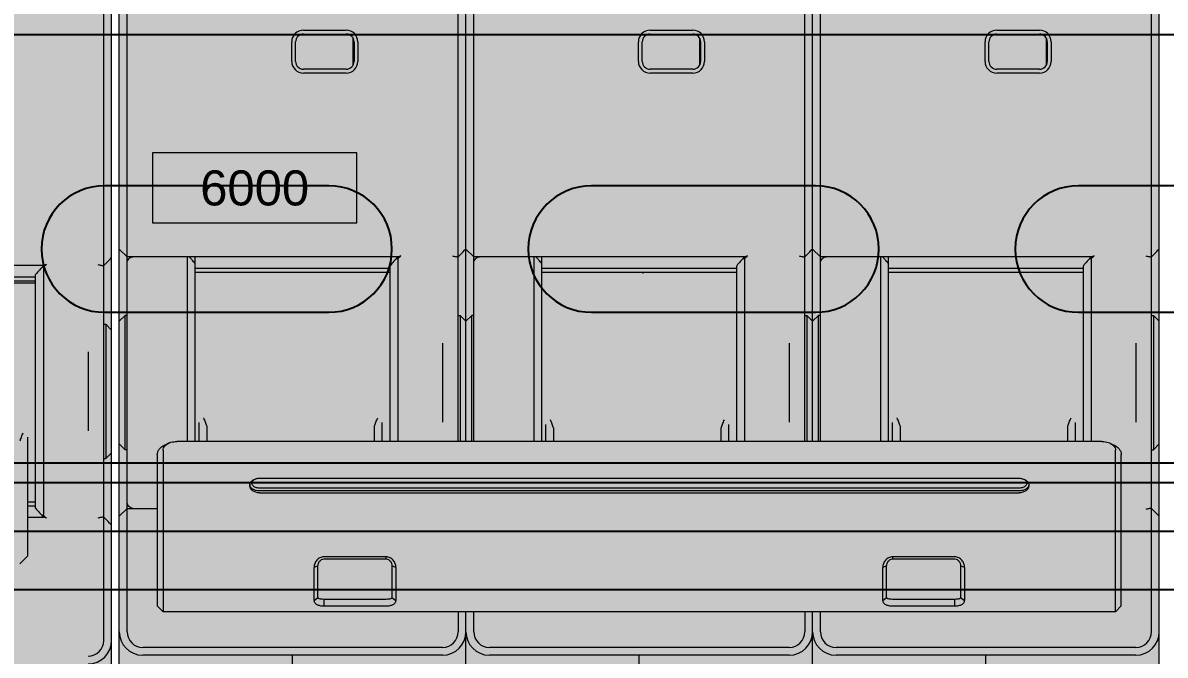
# Model space of a CAD drawing. Header units: millimetres. Extents: x -205 to 4435, y 0 to 4374.
# Drawn here: x 1547.6 to 1606.2, y 3382.4 to 3414.9 of the extents above; entities that cross this region are included whole.
import ezdxf
from ezdxf.enums import TextEntityAlignment as Align

# ---------------------------------------------------------------- set-up
doc = ezdxf.new("R2010")
doc.units = ezdxf.units.MM
for name, color, linetype, lineweight, true_color in [('BODY', 7, 'Continuous', 5, 0xf0f1eb), ('DETAILS', 7, 'Continuous', 5, 0x2f373d), ('INDICATOR', 7, 'Continuous', 5, 0x3d9868), ('LEVERS', 7, 'Continuous', 5, 0x2b7ac1), ('MARKING', 7, 'Continuous', 5, 0x2f373d), ('RECESS', 7, 'Continuous', 5, 0x6c747a)]:
    doc.layers.add(name, color=color, linetype=linetype, lineweight=lineweight, true_color=true_color)
doc.layers.add('CP_DEVICES', color=7, linetype='Continuous')
doc.layers.add('PARAMETERS', color=7, linetype='Continuous', plot=False)
doc.styles.add('BLOCK_ARIAL', font='arial.ttf')

# ---------------------------------------------------------------- blocks, each defined once
blk = doc.blocks.new('A$Ca0305565')
at = {"color": 8, "linetype": 'Continuous', "lineweight": 25}
for p, q in [((414.5, 85), (35.5, 85)), ((414.5, 63), (35.5, 63)), ((414.5, 59.5), (35.5, 59.5))]:
    blk.add_line(p, q, dxfattribs=at)
at = {"color": 7, "linetype": 'Continuous', "lineweight": 25}
for p, q in [((118.25, 77.25), (106.75, 77.25)), ((143.25, 77.25), (131.75, 77.25)), ((168.25, 77.25), (156.75, 77.25)), ((106.75, 70.75), (118.25, 70.75)), ((131.75, 70.75), (143.25, 70.75)), ((156.75, 70.75), (168.25, 70.75)), ((414.5, 62), (35.5, 62)), ((414.5, 56.5), (35.5, 56.5))]:
    blk.add_line(p, q, dxfattribs=at)
for centre, start, end in [((106.75, 74), 90, 270), ((118.25, 74), 0, 90), ((131.75, 74), 90, 270), ((143.25, 74), 0, 90), ((156.75, 74), 90, 270), ((118.25, 74), 270, 0), ((143.25, 74), 270, 0)]:
    blk.add_arc(centre, 3.25, start, end, dxfattribs=at)
blk = doc.blocks.new('*U390')
blk.add_blockref('A$Ca0305565', (-12.005, 536.234))
blk = doc.blocks.new('AV_1P_18')
at = {"layer": 'BODY', "true_color": 0xf0f1eb}
blk.add_hatch(color=7, dxfattribs=at).paths.add_polyline_path([(0.9, 2.77), (0.71, 2.83), (0.39, 3.04), (0.18, 3.36), (0.12, 3.55), (0.1, 3.75), (0.1, 15.05), (0.1, 19.85), (0.1, 25.79), (0.1, 29.5), (0.1, 35.8), (0.1, 39.51), (0.1, 62.45), (0.1, 67.25), (0.1, 78.55), (0.12, 78.75), (0.18, 78.94), (0.39, 79.26), (0.71, 79.47), (0.9, 79.53), (1.1, 79.55), (9, 79.55), (9, 80.55), (16.9, 80.55), (17.17, 80.495), (17.395, 80.345), (17.545, 80.12), (17.6, 79.85), (17.6, 79.267), (17.61, 79.26), (17.82, 78.94), (17.88, 78.75), (17.9, 78.55), (17.9, 67.25), (17.9, 62.45), (17.9, 39.525), (17.9, 39.52), (17.9, 35.8), (17.9, 29.5), (17.9, 25.78), (17.9, 25.775), (17.9, 19.85), (17.9, 15.05), (17.9, 3.75), (17.88, 3.55), (17.82, 3.36), (17.61, 3.04), (17.6, 3.033), (17.6, 2.45), (17.545, 2.18), (17.395, 1.955), (17.17, 1.805), (16.9, 1.75), (14.6, 1.75), (14.6, 0.45), (3.1, 0.45), (3.1, 1.75), (9, 1.75), (9, 2.75), (1.1, 2.75)])
at = {"layer": 'LEVERS'}
blk.add_hatch(color=256, dxfattribs=at).paths.add_polyline_path([(6.015, 23.645), (6.005, 23.645), (5.995, 23.645), (5.98, 23.645), (5.97, 23.65), (5.96, 23.65), (5.955, 23.65), (5.945, 23.655), (5.935, 23.655), (5.925, 23.66), (5.92, 23.66), (5.915, 23.665), (5.91, 23.665), (5.905, 23.67), (5.821, 23.744), (5.82, 23.745), (5.815, 23.75), (5.8, 23.78), (5.8, 23.795), (4.6, 23.795), (4.2, 24.195), (4.2, 26.19), (4, 26.19), (3.69, 26.19), (3.6, 26.19), (3.6, 39.11), (3.69, 39.11), (4, 39.11), (14.4, 39.11), (14.42, 39.11), (14.435, 39.115), (14.455, 39.12), (14.475, 39.125), (14.495, 39.13), (14.515, 39.14), (14.54, 39.15), (14.535, 39.145), (14.525, 39.14), (14.525, 39.135), (14.52, 39.135), (14.515, 39.13), (14.495, 39.115), (14.475, 39.095), (14.46, 39.08), (14.44, 39.06), (14.435, 39.05), (14.425, 39.04), (14.42, 39.03), (14.415, 39.015), (14.41, 39.01), (14.405, 39), (14.4, 38.99), (14.4, 38.98), (14.4, 26.32), (14.4, 26.31), (14.4, 26.305), (14.405, 26.3), (14.405, 26.295), (14.41, 26.29), (14.425, 26.265), (14.44, 26.24), (14.46, 26.22), (14.48, 26.2), (14.5, 26.185), (14.515, 26.165), (14.54, 26.15), (14.515, 26.16), (14.495, 26.17), (14.475, 26.175), (14.455, 26.18), (14.435, 26.185), (14.42, 26.19), (14.4, 26.19), (13.6, 26.19), (13.6, 24.195), (13.2, 23.795), (12, 23.795), (12, 23.78), (11.985, 23.75), (11.98, 23.745), (11.979, 23.744), (11.895, 23.67), (11.89, 23.665), (11.885, 23.665), (11.88, 23.66), (11.87, 23.66), (11.865, 23.655), (11.855, 23.655), (11.845, 23.65), (11.84, 23.65), (11.83, 23.65), (11.82, 23.645), (11.805, 23.645), (11.795, 23.645), (11.785, 23.645), (11.775, 23.645), (11.76, 23.645), (11.75, 23.645), (6.05, 23.645), (6.04, 23.645), (6.025, 23.645)])
at = {"layer": 'DETAILS', "color": 250, "linetype": 'ByBlock', "lineweight": 5, "true_color": 0x2f373d}
for p, q in [((17.9, 3.75), (17.9, 78.55)), ((17.5, 19.85), (17.5, 62.45)), ((14.4, 39.11), (0.5, 39.11)), ((14.4, 38.982), (14.4, 26.318)), ((17.5, 39.11), (17.474, 39.11)), ((17.5, 39.11), (17.5, 39.11)), ((4, 38.531), (14, 38.531)), ((4, 38.33), (14, 38.33)), ((9.2, 38.232), (14, 38.232)), ((14, 26.646), (14, 38.654)), ((17.5, 36.1), (17.6, 36.1)), ((17.6, 36.1), (17.6, 29.2)), ((17.9, 35.8), (17.6, 36.1)), ((16.7, 34.679), (16.7, 30.621)), ((13.6, 24.197), (13.6, 30.294)), ((17.9, 29.5), (17.6, 29.2)), ((17.5, 29.2), (17.6, 29.2)), ((13.6, 26.97), (14, 26.97)), ((13.6, 26.77), (14, 26.77)), ((13.6, 26.19), (14.4, 26.19)), ((17.477, 26.19), (17.5, 26.19)), ((13.6, 24.197), (13.2, 23.797))]:
    blk.add_line(p, q, dxfattribs=at)
for centre, radius, start, end in [((68.883, -9.129), 72.769, 138.47872, 138.95623), ((0.433, 56.182), 24.14, -45.00883, -44.6317), ((68.901, 74.425), 72.78, -138.96771, -138.49038), ((16.7, 19.85), 1.2, -90, 0), ((16.7, 19.85), 0.8, -90, 0)]:
    blk.add_arc(centre, radius, start, end, dxfattribs=at)
for points, start_tangent, end_tangent in [([(17.612, 39.223), (17.9, 39.523)], (0.702438, 0.711745), (0.675361, 0.737487)), ([(14.56, 39.161), (14.473, 39.124), (14.4, 39.11)], (-0.892886, -0.450283), (-1, 0)), ([(14.4, 38.982), (14.413, 39.017), (14.442, 39.058), (14.514, 39.13)], (-0.000001, 1), (0.779463, 0.626449)), ([(14.514, 39.13), (14.526, 39.139), (14.56, 39.161)], (0.779463, 0.626449), (0.892886, 0.450283)), ([(17.2, 39.161), (17.361, 39.128), (17.428, 39.116), (17.477, 39.11)], (0.977632, -0.210321), (0.999991, -0.004183)), ([(13.205, 30.104), (13.233, 30.197), (13.272, 30.303), (13.366, 30.52)], (0.25566, 0.966767), (0.431341, 0.902189)), ([(14.409, 26.289), (14.405, 26.297), (14.4, 26.318)], (-0.455409, 0.890282), (0.000026, 1)), ([(14.56, 26.139), (14.473, 26.176), (14.4, 26.19)], (-0.892879, 0.450296), (-1, 0)), ([(14.56, 26.139), (14.479, 26.201), (14.409, 26.289)], (-0.892879, 0.450296), (-0.455409, 0.890282)), ([(17.411, 26.181), (17.364, 26.172), (17.2, 26.139)], (-0.983358, -0.181676), (-0.977629, -0.210335)), ([(17.477, 26.19), (17.464, 26.189), (17.411, 26.181)], (-0.999996, 0.002845), (-0.983358, -0.181676)), ([(17.9, 25.777), (17.801, 25.883), (17.5, 26.19)], (-0.67535, 0.737498), (-0.707107, 0.707107))]:
    blk.add_spline(points, degree=3, dxfattribs=dict(at, start_tangent=start_tangent, end_tangent=end_tangent))
at = {"layer": 'MARKING', "color": 250, "true_color": 0x2f373d, "style": 'BLOCK_ARIAL'}
for tag, p, height in [('CURVE', (2, 54.7), 3), ('IN_A', (4.5, 54.7), 3), ('UE_V', (2, 52.2), 1.4)]:
    blk.add_attdef(tag, p, '', height=height, dxfattribs=at)
blk.add_attdef('ICN_A', text='', height=1.8, dxfattribs=at).set_placement((7.25, 43.1), align=Align.MIDDLE_CENTER)
at = {"layer": 'PARAMETERS', "color": 250, "true_color": 0x2f373d, "style": 'BLOCK_ARIAL', "flags": 1}
for tag in ['WIDTH_MM', 'STANDARD', 'UIMP_KV', 'DESCRIPTION', 'POLES', 'FREQ_HZ', 'HEIGHT_MM', 'DEPTH_MM', 'ICS_KA', 'ID', 'IP']:
    blk.add_attdef(tag, (2, 20), '', height=0.4, dxfattribs=at)
blk = doc.blocks.new('AV_3P_54')
at = {"layer": 'BODY', "true_color": 0xf0f1eb}
blk.add_hatch(color=7, dxfattribs=at).paths.add_polyline_path([(14.6, 2.2), (14.6, 0), (3.1, 0), (3.1, 2.2), (1.3, 2.2), (1.03, 2.255), (0.805, 2.405), (0.655, 2.63), (0.6, 2.9), (0.6, 3.4), (0.727, 3.4), (0.59, 3.49), (0.38, 3.81), (0.32, 4), (0.3, 4.2), (0.3, 15.5), (0.3, 20.3), (0.3, 26.24), (0.3, 29.95), (0.3, 36.25), (0.3, 39.96), (0.3, 62.9), (0.32, 63.14), (0.326, 63.16), (0.3, 63.16), (0.3, 67.7), (0.3, 79), (0.32, 79.2), (0.38, 79.39), (0.59, 79.71), (0.6, 79.717), (0.6, 80.3), (0.655, 80.57), (0.805, 80.795), (1.03, 80.945), (1.3, 81), (9.2, 81), (9.2, 81), (17.1, 81), (17.37, 80.945), (17.595, 80.795), (17.745, 80.57), (17.8, 80.3), (17.8, 79.717), (17.81, 79.71), (17.948, 79.5), (17.948, 79.5), (18.02, 79.39), (18.08, 79.2), (18.1, 79), (18.12, 79.2), (18.18, 79.39), (18.39, 79.71), (18.4, 79.717), (18.4, 80.3), (18.455, 80.57), (18.605, 80.795), (18.83, 80.945), (19.1, 81), (27, 81), (27, 81), (34.9, 81), (35.17, 80.945), (35.395, 80.795), (35.545, 80.57), (35.6, 80.3), (35.6, 79.717), (35.61, 79.71), (35.748, 79.5), (35.748, 79.5), (35.82, 79.39), (35.88, 79.2), (35.9, 79), (35.92, 79.2), (35.98, 79.39), (36.052, 79.5), (36.19, 79.71), (36.2, 79.717), (36.2, 80.3), (36.255, 80.57), (36.405, 80.795), (36.63, 80.945), (36.9, 81), (44.8, 81), (52.7, 81), (52.97, 80.945), (53.195, 80.795), (53.345, 80.57), (53.4, 80.3), (53.4, 79.717), (53.41, 79.71), (53.548, 79.5), (53.62, 79.39), (53.68, 79.2), (53.7, 79), (53.7, 67.7), (53.7, 62.9), (53.7, 39.975), (53.7, 39.97), (53.7, 36.25), (53.7, 29.95), (53.7, 26.23), (53.7, 26.225), (53.7, 20.3), (53.7, 15.5), (53.7, 4.2), (53.68, 4), (53.62, 3.81), (53.41, 3.49), (53.4, 3.483), (53.4, 2.9), (53.345, 2.63), (53.195, 2.405), (52.97, 2.255), (52.7, 2.2), (50.9, 2.2), (50.2, 2.2), (50.2, 0), (38.7, 0), (38.7, 2.2), (36.9, 2.2), (36.63, 2.255), (36.405, 2.405), (36.255, 2.63), (36.2, 2.9), (36.2, 3.4), (36.327, 3.4), (36.19, 3.49), (35.98, 3.81), (35.92, 4), (35.9, 4.2), (35.88, 4), (35.82, 3.81), (35.61, 3.49), (35.6, 3.483), (35.6, 2.9), (35.545, 2.63), (35.395, 2.405), (35.17, 2.255), (34.9, 2.2), (27, 2.2), (27, 2.2), (19.1, 2.2), (18.83, 2.255), (18.605, 2.405), (18.455, 2.63), (18.4, 2.9), (18.4, 3.4), (18.527, 3.4), (18.39, 3.49), (18.18, 3.81), (18.12, 4), (18.1, 4.2), (18.08, 4), (18.02, 3.81), (17.81, 3.49), (17.8, 3.483), (17.8, 2.9), (17.745, 2.63), (17.595, 2.405), (17.37, 2.255), (17.1, 2.2), (15.3, 2.2)])
at = {"layer": 'INDICATOR', "true_color": 0x3d9868}
for points in [[(9.325, 49.175), (9.195, 49.365), (9.15, 49.6), (9.15, 50.6), (9.195, 50.835), (9.325, 51.025), (9.515, 51.155), (9.75, 51.2), (11.95, 51.2), (12.185, 51.155), (12.375, 51.025), (12.505, 50.835), (12.55, 50.6), (12.55, 49.6), (12.505, 49.365), (12.375, 49.175), (12.185, 49.045), (11.95, 49), (9.75, 49), (9.515, 49.045)], [(30.175, 49.175), (29.985, 49.045), (29.75, 49), (27.55, 49), (27.315, 49.045), (27.125, 49.175), (26.995, 49.365), (26.95, 49.6), (26.95, 50.6), (26.995, 50.835), (27.125, 51.025), (27.315, 51.155), (27.55, 51.2), (29.75, 51.2), (29.985, 51.155), (30.175, 51.025), (30.305, 50.835), (30.35, 50.6), (30.35, 49.6), (30.305, 49.365)], [(47.975, 49.175), (47.785, 49.045), (47.55, 49), (45.35, 49), (45.115, 49.045), (44.925, 49.175), (44.795, 49.365), (44.75, 49.6), (44.75, 50.6), (44.795, 50.835), (44.925, 51.025), (45.115, 51.155), (45.35, 51.2), (47.55, 51.2), (47.785, 51.155), (47.975, 51.025), (48.105, 50.835), (48.15, 50.6), (48.15, 49.6), (48.105, 49.365)]]:
    blk.add_hatch(color=105, dxfattribs=at).paths.add_polyline_path(points)
at = {"layer": 'LEVERS'}
blk.add_hatch(color=256, dxfattribs=at).paths.add_polyline_path([(2.25, 29.435), (2.26, 29.475), (2.265, 29.515), (2.28, 29.55), (2.3, 29.59), (2.32, 29.63), (2.34, 29.665), (2.37, 29.7), (2.4, 29.735), (2.435, 29.765), (2.47, 29.8), (2.51, 29.825), (2.555, 29.855), (2.6, 29.885), (2.65, 29.905), (2.695, 29.93), (2.811, 29.978), (2.815, 29.98), (2.865, 30), (2.885, 30.01), (2.905, 30.015), (2.93, 30.025), (2.95, 30.03), (3.025, 30.05), (3.1, 30.065), (3.175, 30.07), (3.25, 30.075), (3.8, 30.075), (4.2, 30.075), (4.4, 30.075), (4.8, 30.075), (13.4, 30.075), (13.8, 30.075), (14.2, 30.075), (14.6, 30.075), (17.7, 30.075), (17.8, 30.075), (18.1, 30.075), (18.4, 30.075), (18.5, 30.075), (21.6, 30.075), (22, 30.075), (22.2, 30.075), (22.6, 30.075), (31.2, 30.075), (31.6, 30.075), (32, 30.075), (32.4, 30.075), (35.5, 30.075), (35.6, 30.075), (35.9, 30.075), (36.2, 30.075), (36.3, 30.075), (39.4, 30.075), (39.8, 30.075), (40, 30.075), (40.4, 30.075), (49, 30.075), (49.4, 30.075), (49.8, 30.075), (50.2, 30.075), (50.75, 30.075), (50.775, 30.075), (50.8, 30.075), (50.825, 30.07), (50.85, 30.07), (50.925, 30.06), (50.995, 30.045), (51.07, 30.025), (51.135, 30), (51.155, 29.995), (51.168, 29.987), (51.305, 29.93), (51.35, 29.905), (51.4, 29.885), (51.445, 29.855), (51.49, 29.825), (51.53, 29.8), (51.565, 29.765), (51.6, 29.735), (51.63, 29.7), (51.66, 29.665), (51.68, 29.63), (51.7, 29.59), (51.72, 29.55), (51.735, 29.515), (51.74, 29.475), (51.75, 29.435), (51.75, 29.395), (51.75, 21.625), (51.45, 21.325), (36.3, 21.325), (35.9, 21.325), (35.5, 21.325), (18.5, 21.325), (18.1, 21.325), (17.7, 21.325), (2.55, 21.325), (2.25, 21.625), (2.25, 26.64), (2.25, 29.395)])
at = {"layer": 'RECESS', "true_color": 0x6c747a}
for points in [[(21.6, 39.56), (21.69, 39.56), (22, 39.56), (32.4, 39.56), (32.42, 39.56), (32.435, 39.565), (32.455, 39.57), (32.475, 39.575), (32.495, 39.58), (32.515, 39.59), (32.54, 39.6), (32.535, 39.595), (32.525, 39.59), (32.525, 39.585), (32.52, 39.585), (32.515, 39.58), (32.495, 39.565), (32.475, 39.545), (32.46, 39.53), (32.44, 39.51), (32.435, 39.5), (32.425, 39.49), (32.42, 39.48), (32.415, 39.465), (32.41, 39.46), (32.405, 39.45), (32.4, 39.44), (32.4, 39.43), (32.4, 30.075), (32, 30.075), (31.6, 30.075), (31.2, 30.075), (22.6, 30.075), (22.2, 30.075), (22, 30.075), (21.6, 30.075), (18.5, 30.075), (18.4, 30.075), (18.1, 30.075), (17.8, 30.075), (17.7, 30.075), (17.7, 36.55), (17.7, 39.56), (17.73, 39.59), (17.755, 39.615), (17.785, 39.645), (17.81, 39.675), (17.885, 39.745), (17.955, 39.82), (18.03, 39.895), (18.1, 39.975), (18.1, 39.96), (18.5, 39.56), (18.77, 39.56), (18.8, 39.56)], [(39.4, 39.56), (39.49, 39.56), (39.8, 39.56), (50.2, 39.56), (50.22, 39.56), (50.235, 39.565), (50.255, 39.57), (50.275, 39.575), (50.295, 39.58), (50.315, 39.59), (50.34, 39.6), (50.335, 39.595), (50.325, 39.59), (50.325, 39.585), (50.32, 39.585), (50.315, 39.58), (50.295, 39.565), (50.275, 39.545), (50.26, 39.53), (50.24, 39.51), (50.235, 39.5), (50.225, 39.49), (50.22, 39.48), (50.215, 39.465), (50.21, 39.46), (50.205, 39.45), (50.2, 39.44), (50.2, 39.43), (50.2, 30.075), (49.8, 30.075), (49.4, 30.075), (49, 30.075), (40.4, 30.075), (40, 30.075), (39.8, 30.075), (39.4, 30.075), (36.3, 30.075), (36.2, 30.075), (35.9, 30.075), (35.6, 30.075), (35.5, 30.075), (35.5, 36.55), (35.5, 39.56), (35.53, 39.59), (35.555, 39.615), (35.585, 39.645), (35.61, 39.675), (35.685, 39.745), (35.755, 39.82), (35.83, 39.895), (35.9, 39.975), (35.9, 39.96), (36.3, 39.56), (36.57, 39.56), (36.6, 39.56)], [(4.2, 30.075), (3.8, 30.075), (3.8, 39.56), (3.89, 39.56), (4.2, 39.56), (14.6, 39.56), (14.62, 39.56), (14.635, 39.565), (14.655, 39.57), (14.675, 39.575), (14.695, 39.58), (14.715, 39.59), (14.74, 39.6), (14.735, 39.595), (14.725, 39.59), (14.725, 39.585), (14.72, 39.585), (14.715, 39.58), (14.695, 39.565), (14.675, 39.545), (14.66, 39.53), (14.64, 39.51), (14.635, 39.5), (14.625, 39.49), (14.62, 39.48), (14.615, 39.465), (14.61, 39.46), (14.605, 39.45), (14.6, 39.44), (14.6, 39.43), (14.6, 30.075), (14.2, 30.075), (13.8, 30.075), (13.4, 30.075), (4.8, 30.075), (4.4, 30.075)]]:
    blk.add_hatch(color=8, dxfattribs=at).paths.add_polyline_path(points)
at = {"layer": 'DETAILS', "color": 250, "linetype": 'ByBlock', "lineweight": 5, "true_color": 0x2f373d}
for p, q in [((53.7, 4.2), (53.7, 79)), ((0.3, 4.2), (0.3, 62.9)), ((0.7, 39.56), (0.7, 62.9)), ((17.7, 30.075), (17.7, 62.9)), ((18.1, 30.075), (18.1, 62.9)), ((18.5, 39.56), (18.5, 62.9)), ((35.5, 30.075), (35.5, 62.9)), ((35.9, 30.075), (35.9, 62.9)), ((36.3, 39.56), (36.3, 62.9)), ((53.3, 20.3), (53.3, 62.9)), ((9.75, 51.2), (11.95, 51.2)), ((27.55, 51.2), (29.75, 51.2)), ((45.35, 51.2), (47.55, 51.2)), ((9.15, 49.6), (9.15, 50.6)), ((9.35, 49.6), (9.35, 50.6)), ((9.75, 51), (11.95, 51)), ((12.3, 49.418), (12.3, 50.782)), ((12.35, 50.6), (12.35, 49.6)), ((12.55, 50.6), (12.55, 49.6)), ((26.95, 49.6), (26.95, 50.6)), ((27.15, 49.6), (27.15, 50.6)), ((27.55, 51), (29.75, 51)), ((30.1, 49.418), (30.1, 50.782)), ((30.15, 50.6), (30.15, 49.6)), ((30.35, 50.6), (30.35, 49.6)), ((44.75, 49.6), (44.75, 50.6)), ((44.95, 49.6), (44.95, 50.6)), ((45.35, 51), (47.55, 51)), ((47.9, 49.418), (47.9, 50.782)), ((47.95, 50.6), (47.95, 49.6)), ((48.15, 50.6), (48.15, 49.6)), ((11.95, 49.2), (9.75, 49.2)), ((11.95, 49), (9.75, 49)), ((29.75, 49.2), (27.55, 49.2)), ((29.75, 49), (27.55, 49)), ((47.55, 49.2), (45.35, 49.2)), ((47.55, 49), (45.35, 49)), ((0.7, 39.56), (0.3, 39.96)), ((18.5, 39.56), (18.1, 39.96)), ((36.3, 39.56), (35.9, 39.96)), ((14.6, 39.56), (0.7, 39.56)), ((0.7, 20.3), (0.7, 39.56)), ((3.8, 30.075), (3.8, 39.56)), ((3.891, 39.56), (4.002, 39.435)), ((4.002, 39.435), (4.028, 39.407)), ((4.2, 30.075), (4.2, 39.56)), ((14.6, 39.432), (14.6, 30.075)), ((17.7, 39.56), (17.674, 39.56)), ((17.7, 39.56), (17.7, 39.56)), ((32.4, 39.56), (18.5, 39.56)), ((18.5, 30.075), (18.5, 39.56)), ((21.6, 30.075), (21.6, 39.56)), ((21.691, 39.56), (21.802, 39.435)), ((21.802, 39.435), (21.828, 39.407)), ((22, 30.075), (22, 39.56)), ((32.4, 39.432), (32.4, 30.075)), ((35.5, 39.56), (35.474, 39.56)), ((35.5, 39.56), (35.5, 39.56)), ((36.3, 30.075), (36.3, 39.56)), ((50.2, 39.56), (36.3, 39.56)), ((39.4, 30.075), (39.4, 39.56)), ((39.491, 39.56), (39.602, 39.435)), ((39.602, 39.435), (39.628, 39.407)), ((39.8, 30.075), (39.8, 39.56)), ((50.2, 39.432), (50.2, 30.075)), ((53.3, 39.56), (53.274, 39.56)), ((53.3, 39.56), (53.3, 39.56)), ((4.2, 38.981), (14.2, 38.981)), ((4.2, 38.78), (14.2, 38.78)), ((9.4, 38.756), (9.4, 38.78)), ((14.2, 30.075), (14.2, 39.104)), ((22, 38.981), (32, 38.981)), ((22, 38.78), (32, 38.78)), ((27.2, 38.711), (27.2, 38.78)), ((32, 30.075), (32, 39.104)), ((39.8, 38.981), (49.8, 38.981)), ((39.8, 38.78), (49.8, 38.78)), ((45, 38.756), (45, 38.78)), ((49.8, 30.075), (49.8, 39.104)), ((0.3, 36.25), (0.6, 36.55)), ((0.7, 36.55), (0.6, 36.55)), ((0.6, 29.65), (0.6, 36.55)), ((17.7, 36.55), (17.8, 36.55)), ((18.1, 36.25), (17.8, 36.55)), ((17.8, 36.55), (17.8, 30.075)), ((18.1, 36.25), (18.4, 36.55)), ((18.5, 36.55), (18.4, 36.55)), ((18.4, 30.075), (18.4, 36.55)), ((35.5, 36.55), (35.6, 36.55)), ((35.6, 36.55), (35.6, 30.075)), ((35.9, 36.25), (35.6, 36.55)), ((35.9, 36.25), (36.2, 36.55)), ((36.2, 30.075), (36.2, 36.55)), ((36.3, 36.55), (36.2, 36.55)), ((53.3, 36.55), (53.4, 36.55)), ((53.4, 36.55), (53.4, 29.65)), ((53.7, 36.25), (53.4, 36.55)), ((16.9, 35.129), (16.9, 31.071)), ((34.7, 35.129), (34.7, 31.071)), ((52.5, 35.129), (52.5, 31.071)), ((4.4, 30.075), (4.4, 31.052)), ((4.8, 30.834), (4.8, 30.075)), ((13.4, 30.075), (13.4, 30.834)), ((13.8, 30.075), (13.8, 31.052)), ((22.2, 30.075), (22.2, 30.954)), ((22.6, 30.733), (22.6, 30.075)), ((31.2, 30.075), (31.2, 30.733)), ((31.6, 30.075), (31.6, 30.954)), ((40, 30.075), (40, 31.052)), ((40.4, 30.834), (40.4, 30.075)), ((49, 30.075), (49, 30.834)), ((49.4, 30.075), (49.4, 31.052)), ((0.3, 29.95), (0.6, 29.65)), ((2.863, 30), (2.697, 29.929)), ((50.75, 30.075), (3.25, 30.075)), ((51.137, 30), (51.303, 29.929)), ((53.7, 29.95), (53.4, 29.65)), ((0.7, 29.65), (0.6, 29.65)), ((2.25, 29.396), (2.25, 21.627)), ((2.55, 29.626), (2.55, 21.327)), ((51.45, 21.327), (51.45, 29.626)), ((51.75, 21.627), (51.75, 29.396)), ((53.3, 29.65), (53.4, 29.65)), ((7.5, 28.191), (46.5, 28.191)), ((7, 27.858), (7, 27.786)), ((46.5, 27.678), (7.5, 27.678)), ((47, 27.858), (47, 27.786)), ((46.5, 27.538), (7.5, 27.538)), ((7.5, 27.439), (46.5, 27.439)), ((0.3, 26.24), (0.7, 26.64)), ((0.7, 26.64), (2.25, 26.64)), ((1, 26.64), (1.3, 26.64)), ((53.277, 26.64), (53.3, 26.64)), ((14, 24.149), (10.8, 24.149)), ((14, 24.041), (14, 24.149)), ((43.2, 24.149), (40, 24.149)), ((40, 24.149), (40, 24.041)), ((10.5, 23.68), (10.3, 23.605)), ((10.3, 21.899), (10.3, 23.604)), ((10.5, 22.067), (10.5, 23.68)), ((10.8, 24.041), (14, 24.041)), ((14.5, 23.605), (14.3, 23.68)), ((14.3, 23.68), (14.3, 22.067)), ((14.5, 23.604), (14.5, 21.899)), ((39.7, 23.68), (39.5, 23.605)), ((39.5, 21.899), (39.5, 23.604)), ((39.7, 22.067), (39.7, 23.68)), ((40, 24.041), (43.2, 24.041)), ((43.5, 23.68), (43.5, 22.067)), ((43.7, 23.605), (43.5, 23.68)), ((43.7, 23.604), (43.7, 21.899)), ((10.3, 21.899), (10.5, 22.067)), ((14, 21.967), (10.8, 21.967)), ((10.8, 21.967), (10.8, 21.63)), ((14.3, 22.067), (14.5, 21.899)), ((39.5, 21.899), (39.7, 22.067)), ((43.2, 21.967), (40, 21.967)), ((43.2, 21.63), (43.2, 21.967)), ((43.5, 22.067), (43.7, 21.899)), ((2.25, 21.627), (2.55, 21.327)), ((51.45, 21.327), (2.55, 21.327)), ((10.8, 21.63), (14, 21.63)), ((17.7, 21.327), (17.7, 20.3)), ((18.1, 4.2), (18.1, 21.327)), ((18.5, 20.3), (18.5, 21.327)), ((35.5, 21.327), (35.5, 20.3)), ((35.9, 4.2), (35.9, 21.327)), ((36.3, 20.3), (36.3, 21.327)), ((40, 21.63), (43.2, 21.63)), ((51.75, 21.627), (51.45, 21.327)), ((16.9, 19.5), (1.5, 19.5)), ((34.7, 19.5), (19.3, 19.5)), ((52.5, 19.5), (37.1, 19.5)), ((16.9, 19.1), (1.5, 19.1)), ((9.2, 12.85), (9.2, 19.1)), ((34.7, 19.1), (19.3, 19.1)), ((27, 12.85), (27, 19.1)), ((52.5, 19.1), (37.1, 19.1)), ((44.8, 12.85), (44.8, 19.1))]:
    blk.add_line(p, q, dxfattribs=at)
for centre, radius, start, end in [((9.75, 50.6), 0.6, 90, 180), ((11.95, 50.6), 0.6, 0, 90), ((27.55, 50.6), 0.6, 90, 180), ((29.75, 50.6), 0.6, 0, 90), ((45.35, 50.6), 0.6, 90, 180), ((47.55, 50.6), 0.6, 0, 90), ((9.75, 50.6), 0.4, 90, 180), ((11.95, 50.6), 0.4, 0, 90), ((27.55, 50.6), 0.4, 90, 180), ((29.75, 50.6), 0.4, 0, 90), ((45.35, 50.6), 0.4, 90, 180), ((47.55, 50.6), 0.4, 0, 90), ((9.75, 49.6), 0.6, 180, -90), ((9.75, 49.6), 0.4, 180, -90), ((11.95, 49.6), 0.6, -90, 0), ((11.95, 49.6), 0.4, -90, 0), ((27.55, 49.6), 0.6, 180, -90), ((27.55, 49.6), 0.4, 180, -90), ((29.75, 49.6), 0.6, -90, 0), ((29.75, 49.6), 0.4, -90, 0), ((45.35, 49.6), 0.6, 180, -90), ((45.35, 49.6), 0.4, 180, -90), ((47.55, 49.6), 0.6, -90, 0), ((47.55, 49.6), 0.4, -90, 0), ((-55.495, -13.677), 79.755, 41.54088, 41.72705), ((69.083, -8.679), 72.769, 138.47872, 138.95623), ((0.633, 56.632), 24.14, -45.00883, -44.6317), ((-37.695, -13.677), 79.755, 41.54088, 41.72705), ((86.883, -8.679), 72.769, 138.47872, 138.95623), ((18.433, 56.632), 24.14, -45.00883, -44.6317), ((-19.895, -13.677), 79.755, 41.54088, 41.72705), ((104.683, -8.679), 72.769, 138.47872, 138.95623), ((36.233, 56.632), 24.14, -45.00883, -44.6317), ((1.5, 20.3), 1.2, 180, -90), ((1.5, 20.3), 0.8, 180, -90), ((16.9, 20.3), 1.2, -90, 0), ((16.9, 20.3), 0.8, -90, 0), ((19.3, 20.3), 1.2, 180, -90), ((19.3, 20.3), 0.8, 180, -90), ((34.7, 20.3), 1.2, -90, 0), ((34.7, 20.3), 0.8, -90, 0), ((37.1, 20.3), 1.2, 180, -90), ((37.1, 20.3), 0.8, 180, -90), ((52.5, 20.3), 1.2, -90, 0), ((52.5, 20.3), 0.8, -90, 0)]:
    blk.add_arc(centre, radius, start, end, dxfattribs=at)
for points, start_tangent, end_tangent in [([(17.812, 39.673), (18.1, 39.973)], (0.702438, 0.711745), (0.675361, 0.737487)), ([(35.612, 39.673), (35.9, 39.973)], (0.702438, 0.711745), (0.675361, 0.737487)), ([(53.412, 39.673), (53.7, 39.973)], (0.702438, 0.711745), (0.675361, 0.737487)), ([(0.7, 39.219), (0.723, 39.351), (0.793, 39.466)], (0, 1), (0.677993, 0.735069)), ([(0.793, 39.466), (0.89, 39.536)], (0.677993, 0.735069), (0.914358, 0.404907)), ([(0.89, 39.536), (1, 39.56)], (0.914358, 0.404907), (1, 0)), ([(14.76, 39.611), (14.673, 39.574), (14.6, 39.56)], (-0.892886, -0.450283), (-1, 0)), ([(14.6, 39.432), (14.613, 39.467), (14.642, 39.508), (14.714, 39.58)], (-0.000001, 1), (0.779463, 0.626449)), ([(14.714, 39.58), (14.726, 39.589), (14.76, 39.611)], (0.779463, 0.626449), (0.892886, 0.450283)), ([(17.4, 39.611), (17.561, 39.578), (17.628, 39.566), (17.677, 39.56)], (0.977632, -0.210321), (0.999991, -0.004183)), ([(18.5, 39.219), (18.523, 39.351), (18.593, 39.466)], (0, 1), (0.677993, 0.735069)), ([(18.593, 39.466), (18.69, 39.536)], (0.677993, 0.735069), (0.914358, 0.404907)), ([(18.69, 39.536), (18.8, 39.56)], (0.914358, 0.404907), (1, 0)), ([(32.56, 39.611), (32.473, 39.574), (32.4, 39.56)], (-0.892886, -0.450283), (-1, 0)), ([(32.4, 39.432), (32.413, 39.467), (32.442, 39.508), (32.514, 39.58)], (-0.000001, 1), (0.779463, 0.626449)), ([(32.514, 39.58), (32.526, 39.589), (32.56, 39.611)], (0.779463, 0.626449), (0.892886, 0.450283)), ([(35.2, 39.611), (35.361, 39.578), (35.428, 39.566), (35.477, 39.56)], (0.977632, -0.210321), (0.999991, -0.004183)), ([(36.3, 39.219), (36.323, 39.351), (36.393, 39.466)], (0, 1), (0.677993, 0.735069)), ([(36.393, 39.466), (36.49, 39.536)], (0.677993, 0.735069), (0.914358, 0.404907)), ([(36.49, 39.536), (36.6, 39.56)], (0.914358, 0.404907), (1, 0)), ([(50.36, 39.611), (50.273, 39.574), (50.2, 39.56)], (-0.892886, -0.450283), (-1, 0)), ([(50.2, 39.432), (50.213, 39.467), (50.242, 39.508), (50.314, 39.58)], (-0.000001, 1), (0.779463, 0.626449)), ([(50.314, 39.58), (50.326, 39.589), (50.36, 39.611)], (0.779463, 0.626449), (0.892886, 0.450283)), ([(53, 39.611), (53.161, 39.578), (53.228, 39.566), (53.277, 39.56)], (0.977632, -0.210321), (0.999991, -0.004183)), ([(4.795, 30.871), (4.766, 30.961), (4.728, 31.065), (4.634, 31.282)], (-0.268942, 0.963156), (-0.425203, 0.905098)), ([(13.405, 30.871), (13.433, 30.961), (13.472, 31.065), (13.566, 31.282)], (0.268942, 0.963156), (0.425203, 0.905098)), ([(22.595, 30.771), (22.566, 30.862), (22.528, 30.966), (22.434, 31.183)], (-0.26454, 0.964375), (-0.427017, 0.904244)), ([(31.205, 30.771), (31.233, 30.862), (31.272, 30.966), (31.366, 31.183)], (0.26454, 0.964375), (0.427017, 0.904244)), ([(40.395, 30.871), (40.366, 30.961), (40.328, 31.065), (40.234, 31.282)], (-0.268942, 0.963156), (-0.425203, 0.905098)), ([(49.005, 30.871), (49.033, 30.961), (49.072, 31.065), (49.166, 31.282)], (0.268942, 0.963156), (0.425203, 0.905098)), ([(4.795, 30.871), (4.8, 30.834)], (0.268942, -0.963156), (0, -1)), ([(13.4, 30.834), (13.405, 30.871)], (0, 1), (0.268942, 0.963156)), ([(22.595, 30.771), (22.6, 30.733)], (0.26454, -0.964375), (0, -1)), ([(31.2, 30.733), (31.205, 30.771)], (0, 1), (0.26454, 0.964375)), ([(40.395, 30.871), (40.4, 30.834)], (0.268942, -0.963156), (0, -1)), ([(49, 30.834), (49.005, 30.871)], (0, 1), (0.268942, 0.963156)), ([(2.25, 29.396), (2.28, 29.552), (2.369, 29.699), (2.511, 29.827), (2.697, 29.929)], (0, 1), (0.920349, 0.391097)), ([(2.644, 29.851), (2.688, 29.894), (2.863, 30)], (0.670322, 0.742071), (0.920425, 0.390919)), ([(2.863, 30), (2.952, 30.032), (3.25, 30.075)], (0.920425, 0.390919), (1, 0)), ([(50.75, 30.075), (50.852, 30.07), (51.137, 30)], (1, 0), (0.920425, -0.390918)), ([(51.137, 30), (51.201, 29.969), (51.356, 29.851)], (0.920425, -0.390918), (0.670349, -0.742046)), ([(51.303, 29.929), (51.489, 29.827), (51.631, 29.699), (51.72, 29.552), (51.75, 29.396)], (0.920349, -0.391097), (0, -1)), ([(2.55, 29.626), (2.574, 29.743), (2.644, 29.851)], (0, 1), (0.670322, 0.742071)), ([(51.356, 29.851), (51.426, 29.743), (51.45, 29.626)], (0.670349, -0.742046), (0, -1)), ([(7.279, 28.148), (7.33, 28.166), (7.5, 28.191)], (0.920158, 0.391546), (1, 0)), ([(46.5, 28.191), (46.558, 28.188), (46.721, 28.148)], (1, 0), (0.920156, -0.391552)), ([(7, 27.858), (7.015, 27.936), (7.059, 28.009), (7.13, 28.073), (7.224, 28.124)], (0, 1), (0.920397, 0.390985)), ([(7.012, 27.789), (7.007, 27.806), (7, 27.858)], (-0.323915, 0.946086), (0, 1)), ([(7.5, 27.439), (7.308, 27.467), (7.146, 27.546), (7.038, 27.659), (7, 27.786)], (-1, 0), (-0.000005, 1)), ([(7.5, 27.538), (7.334, 27.556), (7.187, 27.608), (7.075, 27.689), (7.012, 27.789)], (-1, 0), (-0.323915, 0.946086)), ([(7.5, 27.678), (7.3, 27.713), (7.218, 27.753), (7.154, 27.806), (7.114, 27.868), (7.1, 27.934), (7.113, 28), (7.153, 28.061)], (-1, 0), (0.665521, 0.746379)), ([(7.153, 28.061), (7.178, 28.086), (7.279, 28.148)], (0.665521, 0.746379), (0.920158, 0.391546)), ([(46.846, 28.063), (46.886, 28.001), (46.9, 27.935), (46.887, 27.869), (46.847, 27.807), (46.783, 27.754), (46.7, 27.713), (46.5, 27.678)], (0.672433, -0.740158), (-1, 0)), ([(47, 27.858), (46.99, 27.795), (46.962, 27.735), (46.854, 27.631), (46.691, 27.562), (46.5, 27.538)], (0, -1), (-1, 0)), ([(47, 27.786), (46.962, 27.659), (46.854, 27.546), (46.691, 27.467), (46.5, 27.439)], (0.000005, -1), (-1, 0)), ([(46.721, 28.148), (46.758, 28.13), (46.846, 28.063)], (0.920156, -0.391552), (0.672433, -0.740158)), ([(46.776, 28.124), (46.87, 28.073), (46.941, 28.009), (46.985, 27.936), (47, 27.858)], (0.920397, -0.390985), (0, -1)), ([(0.793, 26.734), (0.723, 26.849), (0.7, 26.981)], (-0.677993, 0.735069), (0, 1)), ([(0.89, 26.664), (0.793, 26.734)], (-0.914358, 0.404907), (-0.677993, 0.735069)), ([(1, 26.64), (0.89, 26.664)], (-1, 0), (-0.914358, 0.404907)), ([(53.211, 26.631), (53.164, 26.622), (53, 26.589)], (-0.983358, -0.181676), (-0.977629, -0.210335)), ([(53.277, 26.64), (53.264, 26.639), (53.211, 26.631)], (-0.999996, 0.002845), (-0.983358, -0.181676)), ([(53.7, 26.227), (53.601, 26.333), (53.3, 26.64)], (-0.67535, 0.737498), (-0.707107, 0.707107)), ([(10.8, 24.149), (10.598, 24.1), (10.437, 23.972), (10.335, 23.798), (10.3, 23.604)], (-1, 0.000483), (0.002135, -0.999998)), ([(14.5, 23.604), (14.465, 23.798), (14.363, 23.972), (14.202, 24.1), (14, 24.149)], (0.002031, 0.999998), (-0.999997, -0.002394)), ([(40, 24.149), (39.798, 24.1), (39.637, 23.972), (39.535, 23.798), (39.5, 23.604)], (-0.999997, 0.002394), (0.002026, -0.999998)), ([(43.7, 23.604), (43.665, 23.798), (43.563, 23.972), (43.402, 24.1), (43.2, 24.149)], (0.002143, 0.999998), (-1, -0.000483)), ([(10.5, 23.68), (10.521, 23.806), (10.581, 23.92), (10.676, 24.006), (10.8, 24.041)], (0.000005, 1), (1, -0.000238)), ([(14, 24.041), (14.124, 24.006), (14.219, 23.92), (14.279, 23.806), (14.3, 23.68)], (0.999998, 0.001762), (0, -1)), ([(39.7, 23.68), (39.721, 23.806), (39.781, 23.92), (39.876, 24.006), (40, 24.041)], (0, 1), (0.999998, -0.001762)), ([(43.2, 24.041), (43.324, 24.006), (43.419, 23.92), (43.479, 23.806), (43.5, 23.68)], (1, 0.000238), (0.000005, -1)), ([(10.3, 21.899), (10.309, 21.844), (10.335, 21.793), (10.378, 21.747), (10.437, 21.707), (10.598, 21.651), (10.8, 21.63)], (-0.003109, -0.999995), (1, 0.000987)), ([(10.8, 21.967), (10.676, 21.974), (10.581, 21.993), (10.546, 22.007), (10.521, 22.024), (10.505, 22.044), (10.5, 22.067)], (-0.999998, 0.001773), (0, 1)), ([(14.3, 22.067), (14.295, 22.044), (14.279, 22.024), (14.254, 22.007), (14.219, 21.993), (14.124, 21.974), (14, 21.967)], (-0.000012, -1), (-1, -0.000238)), ([(14, 21.63), (14.202, 21.651), (14.363, 21.707), (14.422, 21.747), (14.465, 21.793), (14.491, 21.844), (14.5, 21.899)], (1, -0.000198), (-0.003319, 0.999994)), ([(39.5, 21.899), (39.509, 21.844), (39.535, 21.793), (39.578, 21.747), (39.637, 21.707), (39.798, 21.651), (40, 21.63)], (-0.003332, -0.999994), (1, 0.000198)), ([(40, 21.967), (39.876, 21.974), (39.781, 21.993), (39.746, 22.007), (39.721, 22.024), (39.705, 22.044), (39.7, 22.067)], (-1, 0.000238), (-0.000012, 1)), ([(43.5, 22.067), (43.495, 22.044), (43.479, 22.024), (43.454, 22.007), (43.419, 21.993), (43.324, 21.974), (43.2, 21.967)], (0, -1), (-0.999998, -0.001773)), ([(43.2, 21.63), (43.402, 21.651), (43.563, 21.707), (43.622, 21.747), (43.665, 21.793), (43.691, 21.844), (43.7, 21.899)], (1, -0.000987), (-0.0031, 0.999995))]:
    blk.add_spline(points, degree=3, dxfattribs=dict(at, start_tangent=start_tangent, end_tangent=end_tangent))
at = {"layer": 'MARKING', "color": 250, "lineweight": 5, "true_color": 0x2f373d}
blk.add_lwpolyline([(2, 41.3), (12.5, 41.3), (12.5, 44.9), (2, 44.9)], close=True, dxfattribs=at)
at = {"layer": 'MARKING', "color": 250, "true_color": 0x2f373d, "style": 'BLOCK_ARIAL'}
for tag, p, height in [('CURVE', (2, 54.7), 3), ('IN_A', (4.5, 54.7), 3), ('UE_V', (2, 52.2), 1.4)]:
    blk.add_attdef(tag, p, '', height=height, dxfattribs=at)
blk.add_attdef('ICN_A', text='', height=1.8, dxfattribs=at).set_placement((7.25, 43.1), align=Align.MIDDLE_CENTER)
at = {"layer": 'PARAMETERS', "color": 250, "true_color": 0x2f373d, "style": 'BLOCK_ARIAL', "flags": 1}
for tag in ['WIDTH_MM', 'STANDARD', 'UIMP_KV', 'DESCRIPTION', 'POLES', 'FREQ_HZ', 'HEIGHT_MM', 'DEPTH_MM', 'ICS_KA', 'ID', 'IP']:
    blk.add_attdef(tag, (2, 20), '', height=0.4, dxfattribs=at)

msp = doc.modelspace()

# ---------------------------------------------------------------- block references
msp.add_blockref('*U390', (1457.036, 2793.022))
at = {"layer": 'CP_DEVICES'}
ref = msp.add_blockref('AV_3P_54', (1552.231, 3363.296), dxfattribs=at)
ref.add_attrib('ICN_A', '6000', dxfattribs={"layer": 'MARKING', "color": 250, "true_color": 0x2f373d, "height": 1.8, "style": 'BLOCK_ARIAL'}).set_placement((1559.481, 3406.396), align=Align.MIDDLE_CENTER)
msp.add_blockref('AV_1P_18', (1534.231, 3363.296), dxfattribs=at)

doc.saveas('drawing.dxf')
